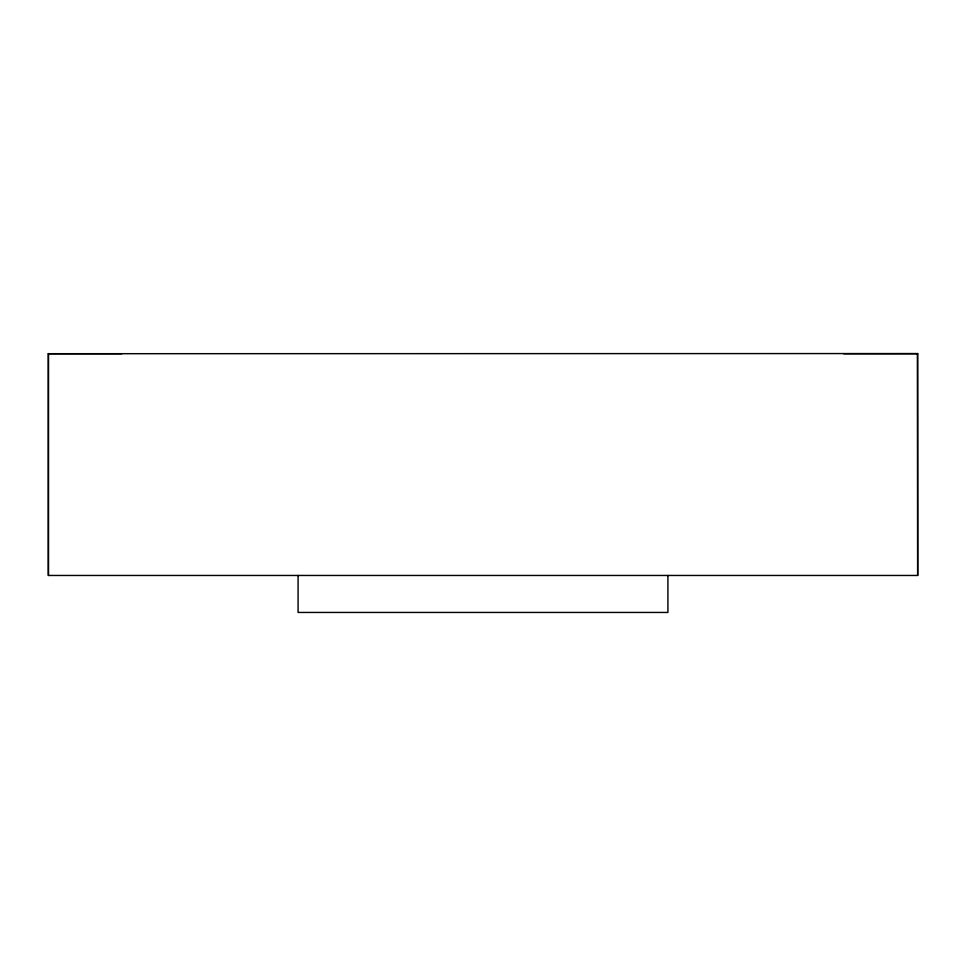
<?xml version="1.0" encoding="UTF-8"?>
<svg xmlns="http://www.w3.org/2000/svg" width="966" height="966" viewBox="0 0 966 966"><rect width="100%" height="100%" fill="white"/><g stroke="black" fill="none" stroke-linecap="round" stroke-linejoin="round"><path stroke-width="1.45" d="M48.336 353.713L917.555 353.556L917.676 575.458L48.336 575.458L48.336 353.713L121.885 353.713M843.704 353.761L917.676 353.761M917.676 575.458L917.555 353.556M667.917 575.458L667.917 612.444L298.083 612.444L298.083 575.458M48.457 353.556L48.457 575.458"/></g></svg>
